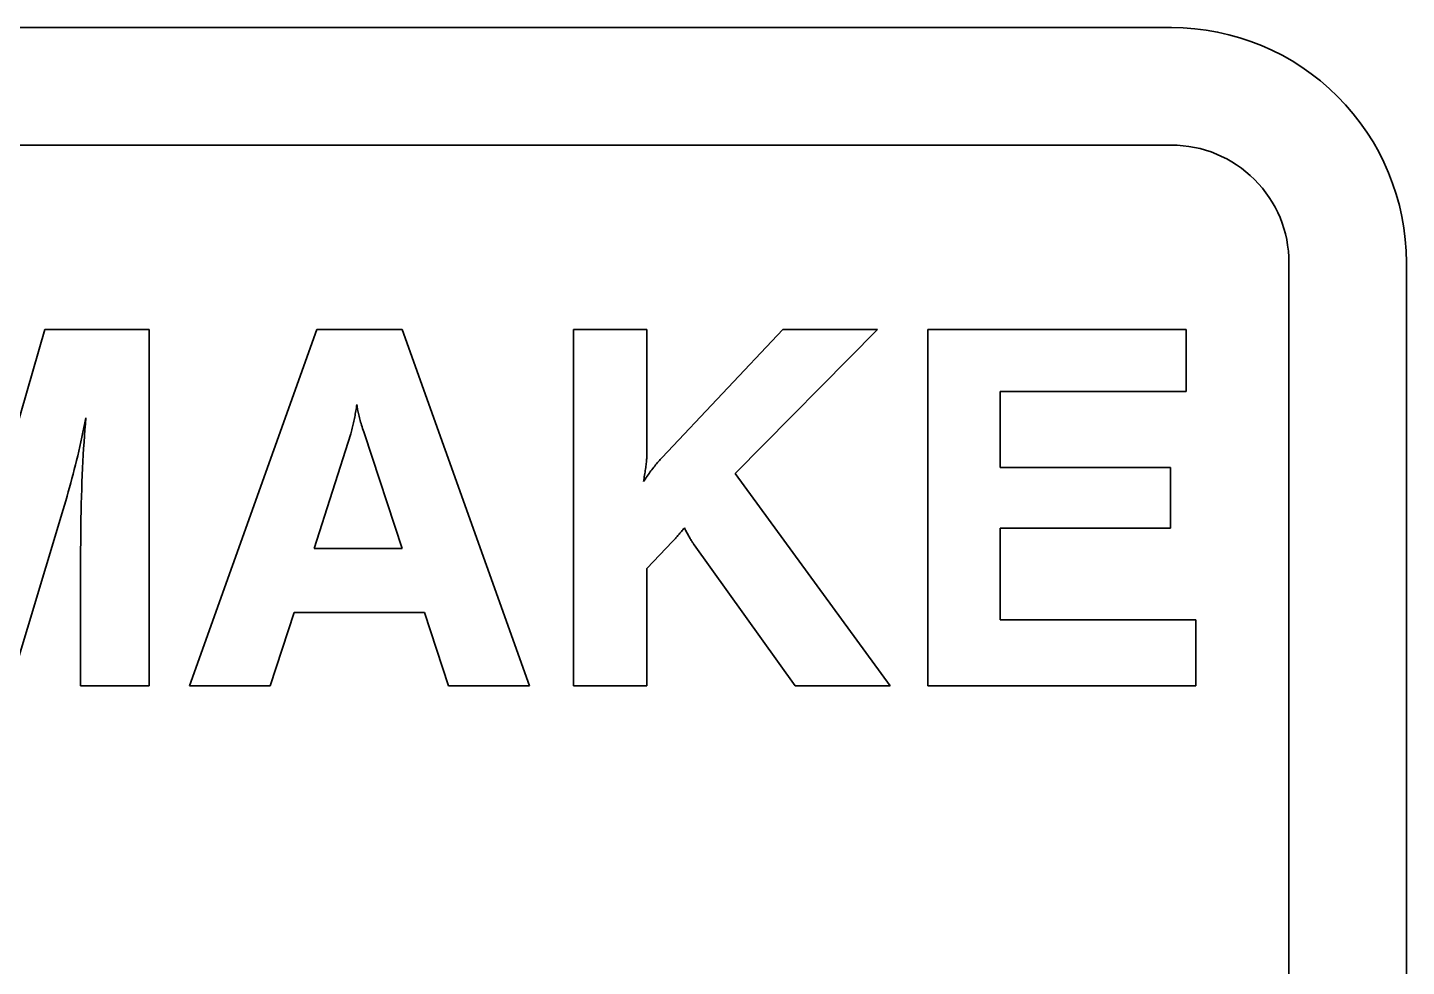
# Model space of a CAD drawing. Extents: x 18 to 197, y 25 to 142.
# Drawn here: x 65.06 to 103.8, y 51.86 to 78.22 of the extents above; entities that cross this region are included whole.
import ezdxf

# ---------------------------------------------------------------- set-up
doc = ezdxf.new("R2010")
doc.units = 0

msp = doc.modelspace()

# ---------------------------------------------------------------- linework, layer by layer
at = {"color": 7, "lineweight": 35}
for p, q in [((33.116871, 78.223732), (97.196869, 78.223732)), ((33.116871, 74.923729), (97.196869, 74.923729)), ((100.496857, 31.411736), (100.496857, 71.623726)), ((103.79686, 71.623726), (103.79686, 31.411736))]:
    msp.add_line(p, q, dxfattribs=at)
at = {"color": 7, "lineweight": 35, "ltscale": 0.149484}
msp.add_line((63.886448, 64.00042), (65.549728, 69.743797), dxfattribs=at)
at = {"color": 7, "lineweight": 35, "ltscale": 0.07332}
msp.add_line((65.549728, 69.743797), (68.482513, 69.743797), dxfattribs=at)
at = {"color": 7, "lineweight": 35, "ltscale": 0.25}
for p, q in [((68.482513, 69.743797), (68.482513, 59.743797)), ((80.403763, 59.743797), (80.403763, 69.743797)), ((90.356232, 59.743797), (90.356232, 69.743797))]:
    msp.add_line(p, q, dxfattribs=at)
at = {"color": 7, "lineweight": 35, "ltscale": 0.265461}
msp.add_line((69.616257, 59.743797), (73.187195, 69.743797), dxfattribs=at)
at = {"color": 7, "lineweight": 35, "ltscale": 0.060081}
msp.add_line((73.187195, 69.743797), (75.590454, 69.743797), dxfattribs=at)
at = {"color": 7, "lineweight": 35, "ltscale": 0.265519}
msp.add_line((75.590454, 69.743797), (79.168182, 59.743797), dxfattribs=at)
at = {"color": 7, "lineweight": 35, "ltscale": 0.051426}
for p, q in [((80.403763, 69.743797), (82.460785, 69.743797)), ((82.460785, 59.743797), (80.403763, 59.743797))]:
    msp.add_line(p, q, dxfattribs=at)
at = {"color": 7, "lineweight": 35, "ltscale": 0.087407}
msp.add_line((82.460785, 69.743797), (82.460785, 66.247536), dxfattribs=at)
at = {"color": 7, "lineweight": 35, "ltscale": 0.123541}
msp.add_line((82.888489, 66.152489), (86.282913, 69.743797), dxfattribs=at)
at = {"color": 7, "lineweight": 35, "ltscale": 0.142097}
msp.add_line((88.937363, 69.743797), (84.945511, 65.697639), dxfattribs=at)
at = {"color": 7, "lineweight": 35, "ltscale": 0.066361}
msp.add_line((86.282913, 69.743797), (88.937363, 69.743797), dxfattribs=at)
at = {"color": 7, "lineweight": 35, "ltscale": 0.181432}
msp.add_line((90.356232, 69.743797), (97.613525, 69.743797), dxfattribs=at)
at = {"color": 7, "lineweight": 35, "ltscale": 0.043449}
msp.add_line((97.613525, 69.743797), (97.613525, 68.005852), dxfattribs=at)
at = {"color": 7, "lineweight": 35, "ltscale": 0.053293}
msp.add_line((92.386108, 68.005852), (92.386108, 65.874138), dxfattribs=at)
at = {"color": 7, "lineweight": 35, "ltscale": 0.130685}
msp.add_line((97.613525, 68.005852), (92.386108, 68.005852), dxfattribs=at)
at = {"color": 7, "lineweight": 35, "ltscale": 0.001086}
msp.add_line((74.278503, 67.416069), (74.270966, 67.373268), dxfattribs=at)
at = {"color": 7, "lineweight": 35, "ltscale": 0.001101}
msp.add_line((74.285904, 67.45948), (74.278503, 67.416069), dxfattribs=at)
at = {"color": 7, "lineweight": 35, "ltscale": 0.001115}
msp.add_line((74.293167, 67.503502), (74.285904, 67.45948), dxfattribs=at)
at = {"color": 7, "lineweight": 35, "ltscale": 0.00113}
msp.add_line((74.300293, 67.548149), (74.293167, 67.503502), dxfattribs=at)
at = {"color": 7, "lineweight": 35, "ltscale": 0.001145}
msp.add_line((74.307297, 67.593391), (74.300293, 67.548149), dxfattribs=at)
at = {"color": 7, "lineweight": 35, "ltscale": 0.001159}
msp.add_line((74.314148, 67.639244), (74.307297, 67.593391), dxfattribs=at)
at = {"color": 7, "lineweight": 35, "ltscale": 0.000893}
msp.add_line((74.318527, 67.603783), (74.314148, 67.639244), dxfattribs=at)
at = {"color": 7, "lineweight": 35, "ltscale": 0.000904}
for p, q in [((74.323517, 67.56797), (74.318527, 67.603783)), ((82.451019, 66.060158), (82.447479, 66.024178))]:
    msp.add_line(p, q, dxfattribs=at)
at = {"color": 7, "lineweight": 35, "ltscale": 0.000914}
msp.add_line((74.329117, 67.531822), (74.323517, 67.56797), dxfattribs=at)
at = {"color": 7, "lineweight": 35, "ltscale": 0.000926}
msp.add_line((74.335327, 67.495323), (74.329117, 67.531822), dxfattribs=at)
at = {"color": 7, "lineweight": 35, "ltscale": 0.000937}
msp.add_line((74.342148, 67.458488), (74.335327, 67.495323), dxfattribs=at)
at = {"color": 7, "lineweight": 35, "ltscale": 0.000947}
msp.add_line((74.349579, 67.421333), (74.342148, 67.458488), dxfattribs=at)
at = {"color": 7, "lineweight": 35, "ltscale": 0.000959}
for p, q in [((74.357635, 67.383812), (74.349579, 67.421333)), ((82.836761, 66.096687), (82.862656, 66.124962))]:
    msp.add_line(p, q, dxfattribs=at)
at = {"color": 7, "lineweight": 35, "ltscale": 0.003464}
msp.add_line((66.676437, 67.129204), (66.648575, 66.993492), dxfattribs=at)
at = {"color": 7, "lineweight": 35, "ltscale": 0.00422}
msp.add_line((66.675446, 66.93293), (66.68927, 67.101158), dxfattribs=at)
at = {"color": 7, "lineweight": 35, "ltscale": 0.003484}
msp.add_line((66.703827, 67.265862), (66.676437, 67.129204), dxfattribs=at)
at = {"color": 7, "lineweight": 35, "ltscale": 0.004134}
msp.add_line((66.68927, 67.101158), (66.703827, 67.265862), dxfattribs=at)
at = {"color": 7, "lineweight": 35, "ltscale": 0.001003}
msp.add_line((74.195343, 67.010429), (74.185699, 66.971489), dxfattribs=at)
at = {"color": 7, "lineweight": 35, "ltscale": 0.001006}
msp.add_line((74.204712, 67.049568), (74.195343, 67.010429), dxfattribs=at)
at = {"color": 7, "lineweight": 35, "ltscale": 0.001009}
msp.add_line((74.213806, 67.088905), (74.204712, 67.049568), dxfattribs=at)
at = {"color": 7, "lineweight": 35, "ltscale": 0.001013}
msp.add_line((74.222626, 67.128456), (74.213806, 67.088905), dxfattribs=at)
at = {"color": 7, "lineweight": 35, "ltscale": 0.001017}
msp.add_line((74.231186, 67.168205), (74.222626, 67.128456), dxfattribs=at)
at = {"color": 7, "lineweight": 35, "ltscale": 0.00102}
msp.add_line((74.239471, 67.208153), (74.231186, 67.168205), dxfattribs=at)
at = {"color": 7, "lineweight": 35, "ltscale": 0.001029}
msp.add_line((74.247543, 67.248512), (74.239471, 67.208153), dxfattribs=at)
at = {"color": 7, "lineweight": 35, "ltscale": 0.001043}
msp.add_line((74.255493, 67.289482), (74.247543, 67.248512), dxfattribs=at)
at = {"color": 7, "lineweight": 35, "ltscale": 0.001058}
msp.add_line((74.263306, 67.331062), (74.255493, 67.289482), dxfattribs=at)
at = {"color": 7, "lineweight": 35, "ltscale": 0.001072}
msp.add_line((74.270966, 67.373268), (74.263306, 67.331062), dxfattribs=at)
at = {"color": 7, "lineweight": 35, "ltscale": 0.00097}
msp.add_line((74.366287, 67.34597), (74.357635, 67.383812), dxfattribs=at)
at = {"color": 7, "lineweight": 35, "ltscale": 0.000982}
msp.add_line((74.375549, 67.307777), (74.366287, 67.34597), dxfattribs=at)
at = {"color": 7, "lineweight": 35, "ltscale": 0.000994}
msp.add_line((74.385437, 67.269249), (74.375549, 67.307777), dxfattribs=at)
at = {"color": 7, "lineweight": 35, "ltscale": 0.001018}
msp.add_line((74.395996, 67.229912), (74.385437, 67.269249), dxfattribs=at)
at = {"color": 7, "lineweight": 35, "ltscale": 0.001054}
msp.add_line((74.407288, 67.189278), (74.395996, 67.229912), dxfattribs=at)
at = {"color": 7, "lineweight": 35, "ltscale": 0.00109}
msp.add_line((74.419342, 67.147362), (74.407288, 67.189278), dxfattribs=at)
at = {"color": 7, "lineweight": 35, "ltscale": 0.001127}
msp.add_line((74.432129, 67.104149), (74.419342, 67.147362), dxfattribs=at)
at = {"color": 7, "lineweight": 35, "ltscale": 0.001163}
msp.add_line((74.445679, 67.059654), (74.432129, 67.104149), dxfattribs=at)
at = {"color": 7, "lineweight": 35, "ltscale": 0.001199}
msp.add_line((74.459976, 67.013863), (74.445679, 67.059654), dxfattribs=at)
at = {"color": 7, "lineweight": 35, "ltscale": 0.001236}
msp.add_line((74.475006, 66.966774), (74.459976, 67.013863), dxfattribs=at)
at = {"color": 7, "lineweight": 35, "ltscale": 0.003401}
msp.add_line((66.5914, 66.724922), (66.562119, 66.592064), dxfattribs=at)
at = {"color": 7, "lineweight": 35, "ltscale": 0.003422}
msp.add_line((66.620224, 66.858727), (66.5914, 66.724922), dxfattribs=at)
at = {"color": 7, "lineweight": 35, "ltscale": 0.003443}
msp.add_line((66.648575, 66.993492), (66.620224, 66.858727), dxfattribs=at)
at = {"color": 7, "lineweight": 35, "ltscale": 0.004393}
msp.add_line((66.65007, 66.585884), (66.662384, 66.761177), dxfattribs=at)
at = {"color": 7, "lineweight": 35, "ltscale": 0.004306}
msp.add_line((66.662384, 66.761177), (66.675446, 66.93293), dxfattribs=at)
at = {"color": 7, "lineweight": 35, "ltscale": 0.084593}
msp.add_line((74.144424, 66.817802), (73.119308, 63.593086), dxfattribs=at)
at = {"color": 7, "lineweight": 35, "ltscale": 0.00099}
msp.add_line((74.155151, 66.855919), (74.144424, 66.817802), dxfattribs=at)
at = {"color": 7, "lineweight": 35, "ltscale": 0.000993}
msp.add_line((74.165604, 66.894234), (74.155151, 66.855919), dxfattribs=at)
at = {"color": 7, "lineweight": 35, "ltscale": 0.000996}
msp.add_line((74.175797, 66.932762), (74.165604, 66.894234), dxfattribs=at)
at = {"color": 7, "lineweight": 35, "ltscale": 0.000999}
msp.add_line((74.185699, 66.971489), (74.175797, 66.932762), dxfattribs=at)
at = {"color": 7, "lineweight": 35, "ltscale": 0.001272}
msp.add_line((74.490799, 66.918404), (74.475006, 66.966774), dxfattribs=at)
at = {"color": 7, "lineweight": 35, "ltscale": 0.001308}
msp.add_line((74.507324, 66.868752), (74.490799, 66.918404), dxfattribs=at)
at = {"color": 7, "lineweight": 35, "ltscale": 0.001345}
msp.add_line((74.524597, 66.817802), (74.507324, 66.868752), dxfattribs=at)
at = {"color": 7, "lineweight": 35, "ltscale": 0.084907}
msp.add_line((75.590454, 63.593086), (74.524597, 66.817802), dxfattribs=at)
at = {"color": 7, "lineweight": 35, "ltscale": 0.00334}
msp.add_line((66.502106, 66.329201), (66.471375, 66.199196), dxfattribs=at)
at = {"color": 7, "lineweight": 35, "ltscale": 0.00336}
msp.add_line((66.532349, 66.460152), (66.502106, 66.329201), dxfattribs=at)
at = {"color": 7, "lineweight": 35, "ltscale": 0.003381}
msp.add_line((66.562119, 66.592064), (66.532349, 66.460152), dxfattribs=at)
at = {"color": 7, "lineweight": 35, "ltscale": 0.004567}
msp.add_line((66.627655, 66.224724), (66.638489, 66.407066), dxfattribs=at)
at = {"color": 7, "lineweight": 35, "ltscale": 0.00448}
msp.add_line((66.638489, 66.407066), (66.65007, 66.585884), dxfattribs=at)
at = {"color": 7, "lineweight": 35, "ltscale": 0.000696}
msp.add_line((82.460785, 66.247536), (82.46051, 66.219704), dxfattribs=at)
at = {"color": 7, "lineweight": 35, "ltscale": 0.003284}
msp.add_line((66.408508, 65.942024), (66.376373, 65.814674), dxfattribs=at)
at = {"color": 7, "lineweight": 35, "ltscale": 0.003299}
msp.add_line((66.440186, 66.070137), (66.408508, 65.942024), dxfattribs=at)
at = {"color": 7, "lineweight": 35, "ltscale": 0.003319}
msp.add_line((66.471375, 66.199196), (66.440186, 66.070137), dxfattribs=at)
at = {"color": 7, "lineweight": 35, "ltscale": 0.004828}
msp.add_line((66.599655, 65.656487), (66.608246, 65.849434), dxfattribs=at)
at = {"color": 7, "lineweight": 35, "ltscale": 0.004741}
msp.add_line((66.608246, 65.849434), (66.617584, 66.038841), dxfattribs=at)
at = {"color": 7, "lineweight": 35, "ltscale": 0.004654}
msp.add_line((66.617584, 66.038841), (66.627655, 66.224724), dxfattribs=at)
at = {"color": 7, "lineweight": 35, "ltscale": 0.001049}
msp.add_line((82.42807, 65.867088), (82.422226, 65.825539), dxfattribs=at)
at = {"color": 7, "lineweight": 35, "ltscale": 0.001034}
msp.add_line((82.433624, 65.908089), (82.42807, 65.867088), dxfattribs=at)
at = {"color": 7, "lineweight": 35, "ltscale": 0.00101}
msp.add_line((82.438782, 65.948143), (82.433624, 65.908089), dxfattribs=at)
at = {"color": 7, "lineweight": 35, "ltscale": 0.000974}
for p, q in [((82.443405, 65.986839), (82.438782, 65.948143)), ((82.810791, 66.067665), (82.836761, 66.096687))]:
    msp.add_line(p, q, dxfattribs=at)
at = {"color": 7, "lineweight": 35, "ltscale": 0.000939}
msp.add_line((82.447479, 66.024178), (82.443405, 65.986839), dxfattribs=at)
at = {"color": 7, "lineweight": 35, "ltscale": 0.000869}
msp.add_line((82.453995, 66.09478), (82.451019, 66.060158), dxfattribs=at)
at = {"color": 7, "lineweight": 35, "ltscale": 0.000834}
msp.add_line((82.456436, 66.128044), (82.453995, 66.09478), dxfattribs=at)
at = {"color": 7, "lineweight": 35, "ltscale": 0.000799}
msp.add_line((82.458344, 66.15995), (82.456436, 66.128044), dxfattribs=at)
at = {"color": 7, "lineweight": 35, "ltscale": 0.000764}
msp.add_line((82.459702, 66.190498), (82.458344, 66.15995), dxfattribs=at)
at = {"color": 7, "lineweight": 35, "ltscale": 0.00073}
for p, q in [((82.46051, 66.219704), (82.459702, 66.190498)), ((83.665802, 63.895195), (83.651459, 63.920616))]:
    msp.add_line(p, q, dxfattribs=at)
at = {"color": 7, "lineweight": 35, "ltscale": 0.001082}
msp.add_line((82.627106, 65.84359), (82.653564, 65.877846), dxfattribs=at)
at = {"color": 7, "lineweight": 35, "ltscale": 0.001066}
msp.add_line((82.653564, 65.877846), (82.679932, 65.911354), dxfattribs=at)
at = {"color": 7, "lineweight": 35, "ltscale": 0.00105}
msp.add_line((82.679932, 65.911354), (82.706238, 65.944099), dxfattribs=at)
at = {"color": 7, "lineweight": 35, "ltscale": 0.001035}
msp.add_line((82.706238, 65.944099), (82.732483, 65.976112), dxfattribs=at)
at = {"color": 7, "lineweight": 35, "ltscale": 0.001019}
msp.add_line((82.732483, 65.976112), (82.758652, 66.007378), dxfattribs=at)
at = {"color": 7, "lineweight": 35, "ltscale": 0.001004}
msp.add_line((82.758652, 66.007378), (82.78476, 66.037895), dxfattribs=at)
at = {"color": 7, "lineweight": 35, "ltscale": 0.000989}
msp.add_line((82.78476, 66.037895), (82.810791, 66.067665), dxfattribs=at)
at = {"color": 7, "lineweight": 35, "ltscale": 0.000944}
msp.add_line((82.862656, 66.124962), (82.888489, 66.152489), dxfattribs=at)
at = {"color": 7, "lineweight": 35, "ltscale": 0.119484}
for p, q in [((92.386108, 65.874138), (97.165466, 65.874138)), ((97.165466, 64.163353), (92.386108, 64.163353))]:
    msp.add_line(p, q, dxfattribs=at)
at = {"color": 7, "lineweight": 35, "ltscale": 0.04277}
msp.add_line((97.165466, 65.874138), (97.165466, 64.163353), dxfattribs=at)
at = {"color": 7, "lineweight": 35, "ltscale": 0.003253}
msp.add_line((66.310654, 65.561577), (66.277084, 65.43586), dxfattribs=at)
at = {"color": 7, "lineweight": 35, "ltscale": 0.003264}
msp.add_line((66.34375, 65.687859), (66.310654, 65.561577), dxfattribs=at)
at = {"color": 7, "lineweight": 35, "ltscale": 0.003274}
msp.add_line((66.376373, 65.814674), (66.34375, 65.687859), dxfattribs=at)
at = {"color": 7, "lineweight": 35, "ltscale": 0.004997}
msp.add_line((66.584717, 65.260292), (66.591812, 65.46003), dxfattribs=at)
at = {"color": 7, "lineweight": 35, "ltscale": 0.004915}
msp.add_line((66.591812, 65.46003), (66.599655, 65.656487), dxfattribs=at)
at = {"color": 7, "lineweight": 35, "ltscale": 0.001165}
msp.add_line((82.373749, 65.519493), (82.365738, 65.473595), dxfattribs=at)
at = {"color": 7, "lineweight": 35, "ltscale": 0.001172}
msp.add_line((82.365738, 65.473595), (82.391571, 65.512733), dxfattribs=at)
at = {"color": 7, "lineweight": 35, "ltscale": 0.00115}
msp.add_line((82.3815, 65.564842), (82.373749, 65.519493), dxfattribs=at)
at = {"color": 7, "lineweight": 35, "ltscale": 0.001135}
msp.add_line((82.388962, 65.609642), (82.3815, 65.564842), dxfattribs=at)
at = {"color": 7, "lineweight": 35, "ltscale": 0.001121}
msp.add_line((82.396149, 65.653908), (82.388962, 65.609642), dxfattribs=at)
at = {"color": 7, "lineweight": 35, "ltscale": 0.001164}
msp.add_line((82.391571, 65.512733), (82.41748, 65.551399), dxfattribs=at)
at = {"color": 7, "lineweight": 35, "ltscale": 0.001107}
msp.add_line((82.403076, 65.697639), (82.396149, 65.653908), dxfattribs=at)
at = {"color": 7, "lineweight": 35, "ltscale": 0.001092}
msp.add_line((82.409729, 65.740807), (82.403076, 65.697639), dxfattribs=at)
at = {"color": 7, "lineweight": 35, "ltscale": 0.001078}
msp.add_line((82.416107, 65.78344), (82.409729, 65.740807), dxfattribs=at)
at = {"color": 7, "lineweight": 35, "ltscale": 0.001064}
msp.add_line((82.422226, 65.825539), (82.416107, 65.78344), dxfattribs=at)
at = {"color": 7, "lineweight": 35, "ltscale": 0.001154}
msp.add_line((82.41748, 65.551399), (82.443436, 65.589592), dxfattribs=at)
at = {"color": 7, "lineweight": 35, "ltscale": 0.001146}
msp.add_line((82.443436, 65.589592), (82.469482, 65.627296), dxfattribs=at)
at = {"color": 7, "lineweight": 35, "ltscale": 0.001137}
msp.add_line((82.469482, 65.627296), (82.495575, 65.664543), dxfattribs=at)
at = {"color": 7, "lineweight": 35, "ltscale": 0.001128}
msp.add_line((82.495575, 65.664543), (82.521759, 65.701302), dxfattribs=at)
at = {"color": 7, "lineweight": 35, "ltscale": 0.001119}
msp.add_line((82.521759, 65.701302), (82.547989, 65.737587), dxfattribs=at)
at = {"color": 7, "lineweight": 35, "ltscale": 0.001111}
msp.add_line((82.547989, 65.737587), (82.574295, 65.773399), dxfattribs=at)
at = {"color": 7, "lineweight": 35, "ltscale": 0.001103}
msp.add_line((82.574295, 65.773399), (82.600677, 65.808739), dxfattribs=at)
at = {"color": 7, "lineweight": 35, "ltscale": 0.001093}
msp.add_line((82.600677, 65.808739), (82.627106, 65.84359), dxfattribs=at)
at = {"color": 7, "lineweight": 35, "ltscale": 0.184366}
msp.add_line((84.945511, 65.697639), (89.29718, 59.743797), dxfattribs=at)
at = {"color": 7, "lineweight": 35, "ltscale": 0.003223}
msp.add_line((66.208511, 65.186028), (66.173523, 65.061928), dxfattribs=at)
at = {"color": 7, "lineweight": 35, "ltscale": 0.003233}
msp.add_line((66.243042, 65.310661), (66.208511, 65.186028), dxfattribs=at)
at = {"color": 7, "lineweight": 35, "ltscale": 0.003244}
msp.add_line((66.277084, 65.43586), (66.243042, 65.310661), dxfattribs=at)
at = {"color": 7, "lineweight": 35, "ltscale": 0.00507}
msp.add_line((66.578369, 65.057579), (66.584717, 65.260292), dxfattribs=at)
at = {"color": 7, "lineweight": 35, "ltscale": 0.129189}
msp.add_line((66.065674, 64.692879), (64.578918, 59.743797), dxfattribs=at)
at = {"color": 7, "lineweight": 35, "ltscale": 0.003194}
msp.add_line((66.102097, 64.815346), (66.065674, 64.692879), dxfattribs=at)
at = {"color": 7, "lineweight": 35, "ltscale": 0.003204}
msp.add_line((66.138046, 64.938362), (66.102097, 64.815346), dxfattribs=at)
at = {"color": 7, "lineweight": 35, "ltscale": 0.003214}
msp.add_line((66.173523, 65.061928), (66.138046, 64.938362), dxfattribs=at)
at = {"color": 7, "lineweight": 35, "ltscale": 0.005219}
msp.add_line((66.567917, 64.643181), (66.572769, 64.851875), dxfattribs=at)
at = {"color": 7, "lineweight": 35, "ltscale": 0.005144}
msp.add_line((66.572769, 64.851875), (66.578369, 65.057579), dxfattribs=at)
at = {"color": 7, "lineweight": 35, "ltscale": 0.005367}
msp.add_line((66.560455, 64.21685), (66.563812, 64.431511), dxfattribs=at)
at = {"color": 7, "lineweight": 35, "ltscale": 0.005293}
msp.add_line((66.563812, 64.431511), (66.567917, 64.643181), dxfattribs=at)
at = {"color": 7, "lineweight": 35, "ltscale": 0.005516}
msp.add_line((66.555969, 63.778557), (66.557831, 63.999199), dxfattribs=at)
at = {"color": 7, "lineweight": 35, "ltscale": 0.005442}
msp.add_line((66.557831, 63.999199), (66.560455, 64.21685), dxfattribs=at)
at = {"color": 7, "lineweight": 35, "ltscale": 0.000636}
msp.add_line((83.294968, 63.91552), (83.278168, 63.896416), dxfattribs=at)
at = {"color": 7, "lineweight": 35, "ltscale": 0.000677}
msp.add_line((83.31279, 63.935921), (83.294968, 63.91552), dxfattribs=at)
at = {"color": 7, "lineweight": 35, "ltscale": 0.000706}
msp.add_line((83.331299, 63.957268), (83.31279, 63.935921), dxfattribs=at)
at = {"color": 7, "lineweight": 35, "ltscale": 0.000723}
msp.add_line((83.350128, 63.97924), (83.331299, 63.957268), dxfattribs=at)
at = {"color": 7, "lineweight": 35, "ltscale": 0.00074}
msp.add_line((83.369308, 64.001808), (83.350128, 63.97924), dxfattribs=at)
at = {"color": 7, "lineweight": 35, "ltscale": 0.000758}
msp.add_line((83.388824, 64.024986), (83.369308, 64.001808), dxfattribs=at)
at = {"color": 7, "lineweight": 35, "ltscale": 0.000775}
msp.add_line((83.408691, 64.04879), (83.388824, 64.024986), dxfattribs=at)
at = {"color": 7, "lineweight": 35, "ltscale": 0.000792}
msp.add_line((83.428879, 64.073189), (83.408691, 64.04879), dxfattribs=at)
at = {"color": 7, "lineweight": 35, "ltscale": 0.000809}
for p, q in [((83.449417, 64.098213), (83.428879, 64.073189)), ((83.59198, 64.028419), (83.576599, 64.056892))]:
    msp.add_line(p, q, dxfattribs=at)
at = {"color": 7, "lineweight": 35, "ltscale": 0.000826}
msp.add_line((83.470291, 64.123833), (83.449417, 64.098213), dxfattribs=at)
at = {"color": 7, "lineweight": 35, "ltscale": 0.000844}
msp.add_line((83.491516, 64.150078), (83.470291, 64.123833), dxfattribs=at)
at = {"color": 7, "lineweight": 35, "ltscale": 0.000861}
msp.add_line((83.513062, 64.176933), (83.491516, 64.150078), dxfattribs=at)
at = {"color": 7, "lineweight": 35, "ltscale": 0.000873}
msp.add_line((83.529251, 64.146004), (83.513062, 64.176933), dxfattribs=at)
at = {"color": 7, "lineweight": 35, "ltscale": 0.000857}
msp.add_line((83.545242, 64.115685), (83.529251, 64.146004), dxfattribs=at)
at = {"color": 7, "lineweight": 35, "ltscale": 0.000841}
msp.add_line((83.56102, 64.085991), (83.545242, 64.115685), dxfattribs=at)
at = {"color": 7, "lineweight": 35, "ltscale": 0.000825}
msp.add_line((83.576599, 64.056892), (83.56102, 64.085991), dxfattribs=at)
at = {"color": 7, "lineweight": 35, "ltscale": 0.000793}
msp.add_line((83.607147, 64.000557), (83.59198, 64.028419), dxfattribs=at)
at = {"color": 7, "lineweight": 35, "ltscale": 0.000778}
msp.add_line((83.622131, 63.973289), (83.607147, 64.000557), dxfattribs=at)
at = {"color": 7, "lineweight": 35, "ltscale": 0.000761}
msp.add_line((83.636887, 63.946648), (83.622131, 63.973289), dxfattribs=at)
at = {"color": 7, "lineweight": 35, "ltscale": 0.000746}
msp.add_line((83.651459, 63.920616), (83.636887, 63.946648), dxfattribs=at)
at = {"color": 7, "lineweight": 35, "ltscale": 0.064325}
msp.add_line((92.386108, 64.163353), (92.386108, 61.59037), dxfattribs=at)
at = {"color": 7, "lineweight": 35, "ltscale": 0.005665}
msp.add_line((66.554474, 63.328316), (66.554855, 63.554924), dxfattribs=at)
at = {"color": 7, "lineweight": 35, "ltscale": 0.005591}
msp.add_line((66.554855, 63.554924), (66.555969, 63.778557), dxfattribs=at)
at = {"color": 7, "lineweight": 35, "ltscale": 0.061779}
msp.add_line((73.119308, 63.593086), (75.590454, 63.593086), dxfattribs=at)
at = {"color": 7, "lineweight": 35, "ltscale": 0.026049}
msp.add_line((83.180405, 63.789955), (82.460785, 63.0364), dxfattribs=at)
at = {"color": 7, "lineweight": 35, "ltscale": 0.000309}
msp.add_line((83.189056, 63.798759), (83.180405, 63.789955), dxfattribs=at)
at = {"color": 7, "lineweight": 35, "ltscale": 0.000349}
msp.add_line((83.19873, 63.80883), (83.189056, 63.798759), dxfattribs=at)
at = {"color": 7, "lineweight": 35, "ltscale": 0.000391}
msp.add_line((83.209427, 63.820213), (83.19873, 63.80883), dxfattribs=at)
at = {"color": 7, "lineweight": 35, "ltscale": 0.000431}
msp.add_line((83.22113, 63.832863), (83.209427, 63.820213), dxfattribs=at)
at = {"color": 7, "lineweight": 35, "ltscale": 0.000473}
msp.add_line((83.233871, 63.846825), (83.22113, 63.832863), dxfattribs=at)
at = {"color": 7, "lineweight": 35, "ltscale": 0.000513}
msp.add_line((83.24762, 63.862053), (83.233871, 63.846825), dxfattribs=at)
at = {"color": 7, "lineweight": 35, "ltscale": 0.000554}
msp.add_line((83.26239, 63.878593), (83.24762, 63.862053), dxfattribs=at)
at = {"color": 7, "lineweight": 35, "ltscale": 0.000595}
msp.add_line((83.278168, 63.896416), (83.26239, 63.878593), dxfattribs=at)
at = {"color": 7, "lineweight": 35, "ltscale": 0.000709}
msp.add_line((83.679901, 63.870583), (83.665802, 63.895195), dxfattribs=at)
at = {"color": 7, "lineweight": 35, "ltscale": 0.000683}
msp.add_line((83.693649, 63.846992), (83.679901, 63.870583), dxfattribs=at)
at = {"color": 7, "lineweight": 35, "ltscale": 0.000657}
msp.add_line((83.707062, 63.824409), (83.693649, 63.846992), dxfattribs=at)
at = {"color": 7, "lineweight": 35, "ltscale": 0.00063}
msp.add_line((83.720123, 63.802864), (83.707062, 63.824409), dxfattribs=at)
at = {"color": 7, "lineweight": 35, "ltscale": 0.000604}
msp.add_line((83.732849, 63.782326), (83.720123, 63.802864), dxfattribs=at)
at = {"color": 7, "lineweight": 35, "ltscale": 0.000578}
msp.add_line((83.745239, 63.76281), (83.732849, 63.782326), dxfattribs=at)
at = {"color": 7, "lineweight": 35, "ltscale": 0.000552}
msp.add_line((83.757294, 63.744301), (83.745239, 63.76281), dxfattribs=at)
at = {"color": 7, "lineweight": 35, "ltscale": 0.000526}
msp.add_line((83.768997, 63.72683), (83.757294, 63.744301), dxfattribs=at)
at = {"color": 7, "lineweight": 35, "ltscale": 0.0005}
msp.add_line((83.780365, 63.710365), (83.768997, 63.72683), dxfattribs=at)
at = {"color": 7, "lineweight": 35, "ltscale": 0.000475}
msp.add_line((83.791412, 63.694923), (83.780365, 63.710365), dxfattribs=at)
at = {"color": 7, "lineweight": 35, "ltscale": 0.121615}
msp.add_line((86.62915, 59.743797), (83.791412, 63.694923), dxfattribs=at)
at = {"color": 7, "lineweight": 35, "ltscale": 0.089613}
msp.add_line((66.554474, 59.743797), (66.554474, 63.328316), dxfattribs=at)
at = {"color": 7, "lineweight": 35, "ltscale": 0.082315}
msp.add_line((82.460785, 63.0364), (82.460785, 59.743797), dxfattribs=at)
at = {"color": 7, "lineweight": 35, "ltscale": 0.054101}
for p, q in [((72.549042, 61.800819), (71.876953, 59.743797)), ((76.887131, 59.743797), (76.215027, 61.800819))]:
    msp.add_line(p, q, dxfattribs=at)
at = {"color": 7, "lineweight": 35, "ltscale": 0.09165}
msp.add_line((76.215027, 61.800819), (72.549042, 61.800819), dxfattribs=at)
at = {"color": 7, "lineweight": 35, "ltscale": 0.137305}
msp.add_line((92.386108, 61.59037), (97.878296, 61.59037), dxfattribs=at)
at = {"color": 7, "lineweight": 35, "ltscale": 0.046164}
msp.add_line((97.878296, 61.59037), (97.878296, 59.743797), dxfattribs=at)
at = {"color": 7, "lineweight": 35, "ltscale": 0.048201}
msp.add_line((68.482513, 59.743797), (66.554474, 59.743797), dxfattribs=at)
at = {"color": 7, "lineweight": 35, "ltscale": 0.056517}
msp.add_line((71.876953, 59.743797), (69.616257, 59.743797), dxfattribs=at)
at = {"color": 7, "lineweight": 35, "ltscale": 0.057026}
msp.add_line((79.168182, 59.743797), (76.887131, 59.743797), dxfattribs=at)
at = {"color": 7, "lineweight": 35, "ltscale": 0.066701}
msp.add_line((89.29718, 59.743797), (86.62915, 59.743797), dxfattribs=at)
at = {"color": 7, "lineweight": 35, "ltscale": 0.188052}
msp.add_line((97.878296, 59.743797), (90.356232, 59.743797), dxfattribs=at)
at = {"color": 7, "lineweight": 35}
for radius, start in [(6.6, 360), (3.3, 0)]:
    msp.add_arc((97.196869, 71.623726), radius, start, 90.000003, dxfattribs=at)

doc.saveas('drawing.dxf')
